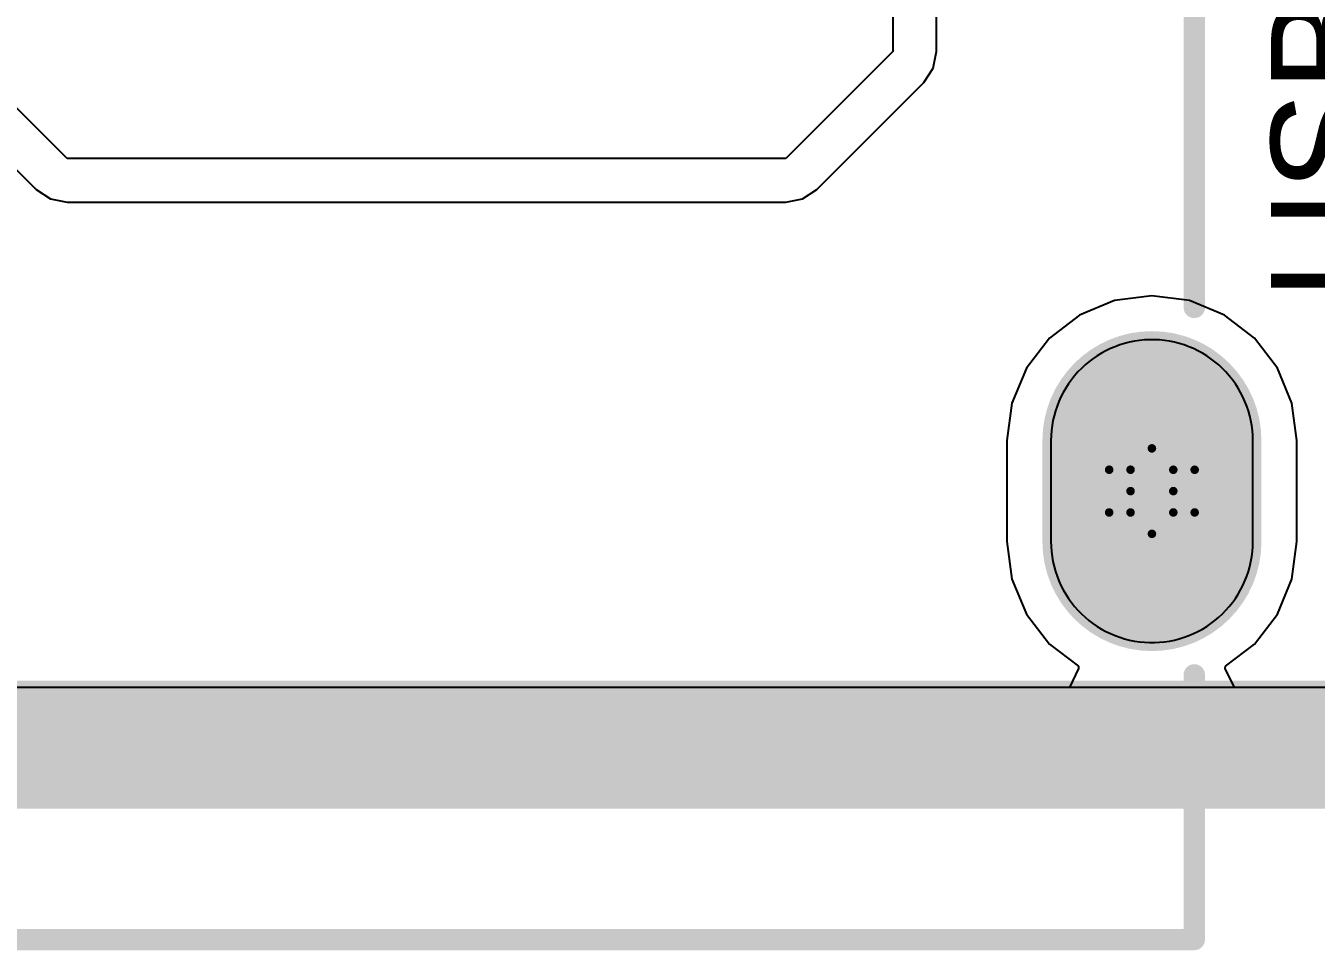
# Model space of a CAD drawing. Header units: inches. Extents: x -13 to 356, y -4 to 120.
# Drawn here: x 8.46 to 16.12, y -4.22 to 1.27 of the extents above; entities that cross this region are included whole.
import ezdxf

# ---------------------------------------------------------------- set-up
doc = ezdxf.new("R2010")
doc.units = ezdxf.units.IN
for name, color, linetype in [('Board_outline', 56, 'Continuous'), ('Bottom Layer', 5, 'Continuous'), ('Bottom Overlay', 54, 'Continuous'), ('Bottom Solder', 6, 'Continuous'), ('Drill Drawing', 1, 'Continuous'), ('GND', 16, 'Continuous'), ('Keep-Out Layer', 6, 'Continuous'), ('Multi-Layer', 9, 'Continuous'), ('Pad Holes', 156, 'Continuous'), ('POWER', 76, 'Continuous'), ('Top Layer', 1, 'Continuous'), ('Top Overlay', 2, 'Continuous'), ('Top Paste', 8, 'Continuous'), ('Top Solder', 216, 'Continuous')]:
    doc.layers.add(name, color=color, linetype=linetype)
doc.styles.add('Arial', font='', dxfattribs={"height": 0.2})
doc.styles.get('Arial').set_extended_font_data('Arial')

# ---------------------------------------------------------------- blocks, each defined once
blk = doc.blocks.new('KH_TYPE_C_16P_17')
at = {"layer": 'Bottom Layer'}
h = blk.add_hatch(color=5, dxfattribs=at)
edge = h.paths.add_edge_path()
edge.add_arc((4.32, -2.715), 0.6, 180, 360)
edge.add_line((4.92, -2.715), (4.92, -2.115))
edge.add_arc((4.32, -2.115), 0.6, 0, 180)
edge.add_line((3.72, -2.115), (3.72, -2.715))
at = {"layer": 'Bottom Solder'}
h = blk.add_hatch(color=6, dxfattribs=at)
edge = h.paths.add_edge_path()
edge.add_arc((4.32, -2.715), 0.6508, 180, 360)
edge.add_line((4.9708, -2.715), (4.9708, -2.115))
edge.add_arc((4.32, -2.115), 0.6508, 0, 180)
edge.add_line((3.6692, -2.115), (3.6692, -2.715))
at = {"layer": 'GND'}
h = blk.add_hatch(color=16, dxfattribs=at)
edge = h.paths.add_edge_path()
edge.add_arc((4.32, -2.715), 0.6, 180, 360)
edge.add_line((4.92, -2.715), (4.92, -2.115))
edge.add_arc((4.32, -2.115), 0.6, 0, 180)
edge.add_line((3.72, -2.115), (3.72, -2.715))
at = {"layer": 'Multi-Layer'}
h = blk.add_hatch(color=9, dxfattribs=at)
edge = h.paths.add_edge_path()
edge.add_arc((4.32, -2.715), 0.6, 180, 360)
edge.add_line((4.92, -2.715), (4.92, -2.115))
edge.add_arc((4.32, -2.115), 0.6, 0, 180)
edge.add_line((3.72, -2.115), (3.72, -2.715))
at = {"layer": 'Pad Holes'}
h = blk.add_hatch(color=7, dxfattribs=at)
edge = h.paths.add_edge_path()
edge.add_arc((4.32, -2.765), 0.35, 180, 360)
edge.add_line((4.67, -2.765), (4.67, -2.065))
edge.add_arc((4.32, -2.065), 0.35, 0, 180)
edge.add_line((3.97, -2.065), (3.97, -2.765))
at = {"layer": 'POWER'}
h = blk.add_hatch(color=76, dxfattribs=at)
edge = h.paths.add_edge_path()
edge.add_arc((4.32, -2.715), 0.6, 180, 360)
edge.add_line((4.92, -2.715), (4.92, -2.115))
edge.add_arc((4.32, -2.115), 0.6, 0, 180)
edge.add_line((3.72, -2.115), (3.72, -2.715))
at = {"layer": 'Top Layer'}
h = blk.add_hatch(color=1, dxfattribs=at)
edge = h.paths.add_edge_path()
edge.add_arc((4.32, -2.715), 0.6, 180, 360)
edge.add_line((4.92, -2.715), (4.92, -2.115))
edge.add_arc((4.32, -2.115), 0.6, 0, 180)
edge.add_line((3.72, -2.115), (3.72, -2.715))
at = {"layer": 'Top Solder'}
h = blk.add_hatch(color=216, dxfattribs=at)
edge = h.paths.add_edge_path()
edge.add_arc((4.32, -2.715), 0.6508, 180, 360)
edge.add_line((4.9708, -2.715), (4.9708, -2.115))
edge.add_arc((4.32, -2.115), 0.6508, 0, 180)
edge.add_line((3.6692, -2.115), (3.6692, -2.715))
at = {"layer": 'Top Overlay'}
for points in [[(4.5719, -1.3232, 0.127, 0.127, 0), (4.5719, 0.5731, 0.127, 0.127, 0)], [(4.5719, -5.0801, 0.127, 0.127, 0), (4.5719, -3.507, 0.127, 0.127, 0)], [(-4.5721, -5.0801, 0.127, 0.127, 0), (4.5719, -5.0801, 0.127, 0.127, 0)]]:
    blk.add_lwpolyline(points, format="xyseb", dxfattribs=at)
for points in [[(4.5402, -1.3232, 0.0635, 0.0635, 1), (4.6037, -1.3232, 0.0635, 0.0635, 1)], [(4.5402, -3.507, 0.0635, 0.0635, 1), (4.6037, -3.507, 0.0635, 0.0635, 1)], [(4.5402, -5.0801, 0.0635, 0.0635, 1), (4.6037, -5.0801, 0.0635, 0.0635, 1)], [(4.5402, -5.0801, 0.0635, 0.0635, 1), (4.6037, -5.0801, 0.0635, 0.0635, 1)]]:
    blk.add_lwpolyline(points, format="xyseb", close=True, dxfattribs=at)
at = {"layer": 'Top Paste'}
for p, q in [((4.1865, -1.5301), (4.1575, -1.5375)), ((4.2158, -1.5242), (4.1865, -1.5301)), ((4.2454, -1.5197), (4.2158, -1.5242)), ((4.2752, -1.5167), (4.2454, -1.5197)), ((4.305, -1.5152), (4.2752, -1.5167)), ((4.335, -1.5152), (4.305, -1.5152)), ((4.3648, -1.5167), (4.335, -1.5152)), ((4.3946, -1.5197), (4.3648, -1.5167)), ((4.4242, -1.5242), (4.3946, -1.5197)), ((4.4535, -1.5301), (4.4242, -1.5242)), ((4.4825, -1.5375), (4.4535, -1.5301)), ((4.02, -1.5954), (3.9945, -1.611)), ((4.0463, -1.5811), (4.02, -1.5954)), ((4.0732, -1.5681), (4.0463, -1.5811)), ((4.1008, -1.5565), (4.0732, -1.5681)), ((4.1289, -1.5463), (4.1008, -1.5565)), ((4.1575, -1.5375), (4.1289, -1.5463)), ((4.5111, -1.5463), (4.4825, -1.5375)), ((4.5392, -1.5565), (4.5111, -1.5463)), ((4.5668, -1.5681), (4.5392, -1.5565)), ((4.5937, -1.5811), (4.5668, -1.5681)), ((4.62, -1.5954), (4.5937, -1.5811)), ((4.6455, -1.611), (4.62, -1.5954)), ((3.901, -1.6855), (3.8802, -1.7069)), ((3.923, -1.6652), (3.901, -1.6855)), ((3.9459, -1.6459), (3.923, -1.6652)), ((3.9698, -1.6279), (3.9459, -1.6459)), ((3.9945, -1.611), (3.9698, -1.6279)), ((4.6702, -1.6279), (4.6455, -1.611)), ((4.6941, -1.6459), (4.6702, -1.6279)), ((4.717, -1.6652), (4.6941, -1.6459)), ((4.7389, -1.6855), (4.717, -1.6652)), ((4.7598, -1.7069), (4.7389, -1.6855)), ((3.8417, -1.7528), (3.8243, -1.777)), ((3.8604, -1.7294), (3.8417, -1.7528)), ((3.8802, -1.7069), (3.8604, -1.7294)), ((4.7796, -1.7294), (4.7598, -1.7069)), ((4.7983, -1.7528), (4.7796, -1.7294)), ((4.8157, -1.777), (4.7983, -1.7528)), ((3.7931, -1.8281), (3.7794, -1.8547)), ((3.808, -1.8022), (3.7931, -1.8281)), ((3.8243, -1.777), (3.808, -1.8022)), ((4.832, -1.8022), (4.8157, -1.777)), ((4.8469, -1.8281), (4.832, -1.8022)), ((4.8606, -1.8547), (4.8469, -1.8281)), ((3.7562, -1.9098), (3.7466, -1.9382)), ((3.7671, -1.882), (3.7562, -1.9098)), ((3.7794, -1.8547), (3.7671, -1.882)), ((4.8729, -1.882), (4.8606, -1.8547)), ((4.8838, -1.9098), (4.8729, -1.882)), ((4.8933, -1.9382), (4.8838, -1.9098)), ((3.7385, -1.967), (3.7319, -1.9961)), ((3.7466, -1.9382), (3.7385, -1.967)), ((4.9015, -1.967), (4.8933, -1.9382)), ((4.9081, -1.9961), (4.9015, -1.967)), ((3.723, -2.0553), (3.7207, -2.0851)), ((3.7267, -2.0256), (3.723, -2.0553)), ((3.7319, -1.9961), (3.7267, -2.0256)), ((4.9133, -2.0256), (4.9081, -1.9961)), ((4.917, -2.0553), (4.9133, -2.0256)), ((4.9193, -2.0851), (4.917, -2.0553)), ((3.7207, -2.0851), (3.72, -2.115)), ((3.72, -2.115), (3.72, -2.715)), ((4.92, -2.115), (4.9193, -2.0851)), ((4.92, -2.715), (4.92, -2.115)), ((3.72, -2.715), (3.7207, -2.7449)), ((3.7207, -2.7449), (3.723, -2.7748)), ((4.917, -2.7748), (4.9193, -2.7449)), ((4.9193, -2.7449), (4.92, -2.715)), ((3.723, -2.7748), (3.7267, -2.8045)), ((3.7267, -2.8045), (3.7319, -2.8339)), ((3.7319, -2.8339), (3.7385, -2.8631)), ((4.9015, -2.8631), (4.9081, -2.8339)), ((4.9081, -2.8339), (4.9133, -2.8045)), ((4.9133, -2.8045), (4.917, -2.7748)), ((3.7385, -2.8631), (3.7466, -2.8919)), ((3.7466, -2.8919), (3.7562, -2.9202)), ((4.8838, -2.9202), (4.8933, -2.8919)), ((4.8933, -2.8919), (4.9015, -2.8631)), ((3.7562, -2.9202), (3.7671, -2.9481)), ((3.7671, -2.9481), (3.7794, -2.9754)), ((3.7794, -2.9754), (3.7931, -3.002)), ((4.8469, -3.002), (4.8606, -2.9754)), ((4.8606, -2.9754), (4.8729, -2.9481)), ((4.8729, -2.9481), (4.8838, -2.9202)), ((3.7931, -3.002), (3.808, -3.0279)), ((3.808, -3.0279), (3.8243, -3.053)), ((3.8243, -3.053), (3.8417, -3.0773)), ((4.7983, -3.0773), (4.8157, -3.053)), ((4.8157, -3.053), (4.832, -3.0279)), ((4.832, -3.0279), (4.8469, -3.002)), ((3.8417, -3.0773), (3.8604, -3.1007)), ((3.8604, -3.1007), (3.8802, -3.1231)), ((3.8802, -3.1231), (3.901, -3.1445)), ((4.7389, -3.1445), (4.7598, -3.1231)), ((4.7598, -3.1231), (4.7796, -3.1007)), ((4.7796, -3.1007), (4.7983, -3.0773)), ((3.901, -3.1445), (3.923, -3.1649)), ((3.923, -3.1649), (3.9459, -3.1841)), ((3.9459, -3.1841), (3.9698, -3.2022)), ((3.9698, -3.2022), (3.9945, -3.219)), ((3.9945, -3.219), (4.02, -3.2346)), ((4.62, -3.2346), (4.6455, -3.219)), ((4.6455, -3.219), (4.6702, -3.2022)), ((4.6702, -3.2022), (4.6941, -3.1841)), ((4.6941, -3.1841), (4.717, -3.1649)), ((4.717, -3.1649), (4.7389, -3.1445)), ((4.02, -3.2346), (4.0463, -3.249)), ((4.0463, -3.249), (4.0732, -3.2619)), ((4.0732, -3.2619), (4.1008, -3.2736)), ((4.1008, -3.2736), (4.1289, -3.2838)), ((4.1289, -3.2838), (4.1575, -3.2926)), ((4.1575, -3.2926), (4.1865, -3.3)), ((4.4535, -3.3), (4.4825, -3.2926)), ((4.4825, -3.2926), (4.5111, -3.2838)), ((4.5111, -3.2838), (4.5392, -3.2736)), ((4.5392, -3.2736), (4.5668, -3.2619)), ((4.5668, -3.2619), (4.5937, -3.249)), ((4.5937, -3.249), (4.62, -3.2346)), ((4.1865, -3.3), (4.2158, -3.3059)), ((4.2158, -3.3059), (4.2454, -3.3104)), ((4.2454, -3.3104), (4.2752, -3.3134)), ((4.2752, -3.3134), (4.305, -3.3149)), ((4.305, -3.3149), (4.335, -3.3149)), ((4.335, -3.3149), (4.3648, -3.3134)), ((4.3648, -3.3134), (4.3946, -3.3104)), ((4.3946, -3.3104), (4.4242, -3.3059)), ((4.4242, -3.3059), (4.4535, -3.3))]:
    blk.add_line(p, q, dxfattribs=at)

msp = doc.modelspace()

# ---------------------------------------------------------------- linework, layer by layer
at = {"layer": 'Board_outline'}
msp.add_lwpolyline([(-2.2584, -3.0003, 0.762, 0.762, 0), (31.3992, -3.0003, 0.762, 0.762, 0)], format="xyseb", dxfattribs=at)
msp.add_lwpolyline([(-2.2584, -3.0003, 0.762, 0.762, 0), (31.3992, -3.0003, 0.762, 0.762, 0)], format="xyseb", dxfattribs=at)
msp.add_lwpolyline([(-2.2584, -3.0003, 0.762, 0.762, 0), (31.3992, -3.0003, 0.762, 0.762, 0)], format="xyseb", dxfattribs=at)
msp.add_lwpolyline([(-2.2584, -3.0003, 0.762, 0.762, 0), (31.3992, -3.0003, 0.762, 0.762, 0)], format="xyseb", dxfattribs=at)
at = {"layer": 'Bottom Layer'}
msp.add_line((31.3992, -2.6615), (-2.2583, -2.6615), dxfattribs=at)
at = {"layer": 'Bottom Overlay'}
msp.add_lwpolyline([(-2.2584, -3.0003, 0.762, 0.762, 0), (31.3992, -3.0003, 0.762, 0.762, 0)], format="xyseb", dxfattribs=at)
at = {"layer": 'Drill Drawing'}
for points in [[(15.0208, -1.3665, 0.0508, 0.0508, 0), (15.1478, -1.2395, 0.0508, 0.0508, 0)], [(15.1478, -1.2395, 0.0508, 0.0508, 0), (15.2748, -1.3665, 0.0508, 0.0508, 0)], [(14.8938, -1.3665, 0.0508, 0.0508, 0), (15.0208, -1.4935, 0.0508, 0.0508, 0)], [(14.8938, -1.3665, 0.0508, 0.0508, 0), (15.0208, -1.3665, 0.0508, 0.0508, 0)], [(15.2748, -1.3665, 0.0508, 0.0508, 0), (15.4018, -1.3665, 0.0508, 0.0508, 0)], [(15.2748, -1.4935, 0.0508, 0.0508, 0), (15.4018, -1.3665, 0.0508, 0.0508, 0)], [(14.8938, -1.6205, 0.0508, 0.0508, 0), (15.0208, -1.4935, 0.0508, 0.0508, 0)], [(15.2748, -1.4935, 0.0508, 0.0508, 0), (15.4018, -1.6205, 0.0508, 0.0508, 0)], [(14.8938, -1.6205, 0.0508, 0.0508, 0), (15.0208, -1.6205, 0.0508, 0.0508, 0)], [(15.0208, -1.6205, 0.0508, 0.0508, 0), (15.1478, -1.7475, 0.0508, 0.0508, 0)], [(15.1478, -1.7475, 0.0508, 0.0508, 0), (15.2748, -1.6205, 0.0508, 0.0508, 0)], [(15.2748, -1.6205, 0.0508, 0.0508, 0), (15.4018, -1.6205, 0.0508, 0.0508, 0)]]:
    msp.add_lwpolyline(points, format="xyseb", dxfattribs=at)
for points in [[(15.1351, -1.2395, 0.0254, 0.0254, 1), (15.1605, -1.2395, 0.0254, 0.0254, 1)], [(15.1351, -1.2395, 0.0254, 0.0254, 1), (15.1605, -1.2395, 0.0254, 0.0254, 1)], [(14.8811, -1.3665, 0.0254, 0.0254, 1), (14.9065, -1.3665, 0.0254, 0.0254, 1)], [(14.8811, -1.3665, 0.0254, 0.0254, 1), (14.9065, -1.3665, 0.0254, 0.0254, 1)], [(15.0081, -1.3665, 0.0254, 0.0254, 1), (15.0335, -1.3665, 0.0254, 0.0254, 1)], [(15.0081, -1.3665, 0.0254, 0.0254, 1), (15.0335, -1.3665, 0.0254, 0.0254, 1)], [(15.2621, -1.3665, 0.0254, 0.0254, 1), (15.2875, -1.3665, 0.0254, 0.0254, 1)], [(15.2621, -1.3665, 0.0254, 0.0254, 1), (15.2875, -1.3665, 0.0254, 0.0254, 1)], [(15.3891, -1.3665, 0.0254, 0.0254, 1), (15.4145, -1.3665, 0.0254, 0.0254, 1)], [(15.3891, -1.3665, 0.0254, 0.0254, 1), (15.4145, -1.3665, 0.0254, 0.0254, 1)], [(15.0081, -1.4935, 0.0254, 0.0254, 1), (15.0335, -1.4935, 0.0254, 0.0254, 1)], [(15.0081, -1.4935, 0.0254, 0.0254, 1), (15.0335, -1.4935, 0.0254, 0.0254, 1)], [(15.2621, -1.4935, 0.0254, 0.0254, 1), (15.2875, -1.4935, 0.0254, 0.0254, 1)], [(15.2621, -1.4935, 0.0254, 0.0254, 1), (15.2875, -1.4935, 0.0254, 0.0254, 1)], [(14.8811, -1.6205, 0.0254, 0.0254, 1), (14.9065, -1.6205, 0.0254, 0.0254, 1)], [(14.8811, -1.6205, 0.0254, 0.0254, 1), (14.9065, -1.6205, 0.0254, 0.0254, 1)], [(15.0081, -1.6205, 0.0254, 0.0254, 1), (15.0335, -1.6205, 0.0254, 0.0254, 1)], [(15.0081, -1.6205, 0.0254, 0.0254, 1), (15.0335, -1.6205, 0.0254, 0.0254, 1)], [(15.2621, -1.6205, 0.0254, 0.0254, 1), (15.2875, -1.6205, 0.0254, 0.0254, 1)], [(15.2621, -1.6205, 0.0254, 0.0254, 1), (15.2875, -1.6205, 0.0254, 0.0254, 1)], [(15.3891, -1.6205, 0.0254, 0.0254, 1), (15.4145, -1.6205, 0.0254, 0.0254, 1)], [(15.3891, -1.6205, 0.0254, 0.0254, 1), (15.4145, -1.6205, 0.0254, 0.0254, 1)], [(15.1351, -1.7475, 0.0254, 0.0254, 1), (15.1605, -1.7475, 0.0254, 0.0254, 1)], [(15.1351, -1.7475, 0.0254, 0.0254, 1), (15.1605, -1.7475, 0.0254, 0.0254, 1)]]:
    msp.add_lwpolyline(points, format="xyseb", close=True, dxfattribs=at)
at = {"layer": 'GND'}
msp.add_line((31.3992, -2.6615), (-2.2583, -2.6615), dxfattribs=at)
at = {"layer": 'Keep-Out Layer'}
msp.add_lwpolyline([(-2.2583, -3.0003, 0.1565, 0.1565, 0), (31.3992, -3.0003, 0.1565, 0.1565, 0)], format="xyseb", dxfattribs=at)
msp.add_lwpolyline([(-2.2583, -3.0003, 0.1565, 0.1565, 0), (31.3992, -3.0003, 0.1565, 0.1565, 0)], format="xyseb", dxfattribs=at)
at = {"layer": 'POWER'}
for p, q in [((14.9248, -0.3615), (14.7171, -0.4476)), ((15.1478, -0.3322), (14.9248, -0.3615)), ((15.3707, -0.3615), (15.1478, -0.3322)), ((15.5784, -0.4476), (15.3707, -0.3615)), ((14.7171, -0.4476), (14.5387, -0.5844)), ((15.7568, -0.5844), (15.5784, -0.4476)), ((14.5387, -0.5844), (14.4018, -0.7628)), ((15.8937, -0.7628), (15.7568, -0.5844)), ((14.4018, -0.7628), (14.3157, -0.9706)), ((15.9798, -0.9706), (15.8937, -0.7628)), ((14.3157, -0.9706), (14.2864, -1.1935)), ((16.0091, -1.1935), (15.9798, -0.9706)), ((14.2864, -1.1935), (14.2864, -1.7935)), ((16.0091, -1.7935), (16.0091, -1.1935)), ((14.2864, -1.7935), (14.3157, -2.0165)), ((15.9798, -2.0165), (16.0091, -1.7935)), ((14.3157, -2.0165), (14.4018, -2.2242)), ((15.8937, -2.2242), (15.9798, -2.0165)), ((14.4018, -2.2242), (14.5387, -2.4026)), ((15.7568, -2.4026), (15.8937, -2.2242)), ((14.5387, -2.4026), (14.7106, -2.5345)), ((15.5849, -2.5345), (15.7568, -2.4026)), ((14.7115, -2.5476), (14.6579, -2.6615)), ((14.7106, -2.5345), (14.7115, -2.5476)), ((15.584, -2.5476), (15.5849, -2.5345)), ((15.6376, -2.6615), (15.584, -2.5476)), ((14.6579, -2.6615), (6.9975, -2.6615)), ((31.3992, -2.6615), (15.6376, -2.6615))]:
    msp.add_line(p, q, dxfattribs=at)
at = {"layer": 'Top Layer'}
for p, q in [((13.6091, 1.6658), (13.6091, 1.1189)), ((13.868, 1.1189), (13.868, 1.6658)), ((13.6091, 1.1189), (12.9727, 0.4826)), ((13.8483, 1.0198), (13.868, 1.1189)), ((8.7013, 0.4826), (8.1746, 1.0093)), ((13.7922, 0.9358), (13.8483, 1.0198)), ((13.1559, 0.2995), (13.7922, 0.9358)), ((7.9914, 0.8262), (8.5181, 0.2995)), ((12.9727, 0.4826), (8.7013, 0.4826)), ((8.5181, 0.2995), (8.6022, 0.2433)), ((8.6022, 0.2433), (8.7013, 0.2236)), ((12.9727, 0.2236), (13.0718, 0.2433)), ((13.0718, 0.2433), (13.1559, 0.2995)), ((8.7013, 0.2236), (12.9727, 0.2236)), ((31.3992, -2.6615), (-2.2583, -2.6615))]:
    msp.add_line(p, q, dxfattribs=at)
at = {"layer": 'Top Overlay'}
msp.add_lwpolyline([(-2.2584, -3.0003, 0.762, 0.762, 0), (31.3992, -3.0003, 0.762, 0.762, 0)], format="xyseb", dxfattribs=at)

# ---------------------------------------------------------------- block references
msp.add_blockref('KH_TYPE_C_16P_17', (10.8278, 0.9215))

# ---------------------------------------------------------------- texts
at = {"layer": 'Top Overlay', "style": 'Arial'}
msp.add_text('USB1', height=0.635, rotation=90, dxfattribs=at).set_placement((16.4904, -0.3518))

doc.saveas('drawing.dxf')
